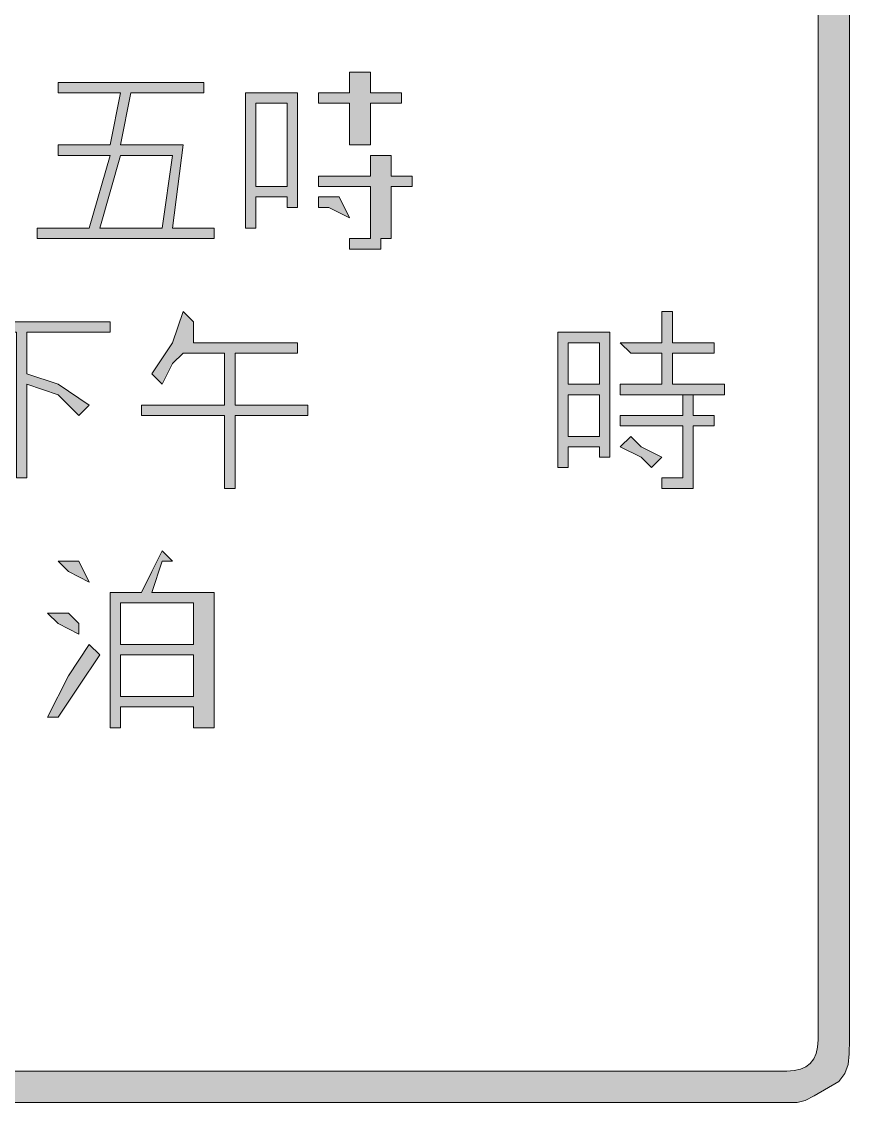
# Model space of a CAD drawing. Header units: metres. Extents: x 117 to 450, y 6 to 264.
# Drawn here: x 354.2 to 449.6, y 6.2 to 130.9 of the extents above; entities that cross this region are included whole.
import ezdxf

# ---------------------------------------------------------------- set-up
doc = ezdxf.new("R2010")
doc.units = ezdxf.units.M
doc.layers.add('FILL_BLACK_000000', color=7, linetype='Continuous', true_color=0x000000)

msp = doc.modelspace()

# ---------------------------------------------------------------- hatches: boundary and pattern name
at = {"layer": 'FILL_BLACK_000000', "true_color": 0x000000}
h = msp.add_hatch(color=7, dxfattribs=at)
h.dxf.hatch_style = 1
h.paths.add_polyline_path([(117.32, 258.38), (117.64, 259.68), (118.16, 260.9), (118.86, 261.99), (119.73, 262.91), (120.75, 263.62), (121.92, 264.08), (123.21, 264.24), (443.61, 264.24), (444.53, 264.03), (445.56, 263.49), (448.41, 261.84), (449.1, 260.92), (449.46, 259.89), (449.59, 258.63), (449.61, 257.04), (449.61, 13.44), (449.59, 11.85), (449.46, 10.59), (449.1, 9.56), (448.41, 8.64), (445.56, 6.99), (444.53, 6.45), (443.61, 6.24), (123.21, 6.24), (122.31, 6.45), (121.41, 6.99), (119.61, 8.64), (119.21, 8.69), (118.9, 8.85), (118.41, 9.39), (117.92, 10.16), (117.21, 11.04), (117.21, 13.44), (117.21, 257.04), (117.32, 258.38)])
h.paths.add_polyline_path([(120.96, 11.64), (121.32, 11.23), (121.61, 11.09), (122.01, 11.04), (122.06, 10.64), (122.22, 10.35), (122.76, 9.99), (123.53, 9.86), (124.41, 9.84), (442.41, 9.84), (443.25, 9.9), (443.98, 10.06), (444.6, 10.35), (445.11, 10.74), (445.5, 11.25), (445.78, 11.86), (445.95, 12.6), (446.01, 13.44), (446.01, 257.04), (445.95, 257.88), (445.78, 258.61), (445.5, 259.23), (445.11, 259.74), (444.6, 260.13), (443.98, 260.41), (443.25, 260.58), (442.41, 260.64), (124.41, 260.64), (123.53, 260.62), (122.76, 260.49), (122.22, 260.13), (122.06, 259.84), (122.01, 259.44), (121.61, 259.39), (121.32, 259.23), (120.96, 258.69), (120.83, 257.92), (120.81, 257.04), (120.81, 13.44), (120.81, 12.24), (120.96, 11.64)], flags=16)
h = msp.add_hatch(color=7, dxfattribs=at)
h.dxf.hatch_style = 1
h.paths.add_polyline_path([(392.01, 121.44), (388.41, 121.44), (388.41, 122.64), (392.01, 122.64), (392.01, 125.04), (393.21, 125.04), (394.41, 125.04), (394.41, 123.84), (394.41, 122.64), (398.01, 122.64), (398.01, 121.44), (394.41, 121.44), (394.41, 117.84), (394.41, 116.64), (392.01, 116.64), (392.01, 117.84), (392.01, 121.44)])
h = msp.add_hatch(color=7, dxfattribs=at)
h.dxf.hatch_style = 1
h.paths.add_polyline_path([(358.41, 115.44), (358.41, 116.64), (364.41, 116.64), (365.61, 122.64), (358.41, 122.64), (358.41, 123.84), (375.21, 123.84), (375.21, 122.64), (366.81, 122.64), (365.61, 116.64), (372.81, 116.64), (371.61, 107.04), (376.41, 107.04), (376.41, 105.84), (356.01, 105.84), (356.01, 107.04), (362.01, 107.04), (364.41, 115.44), (358.41, 115.44)])
h.paths.add_polyline_path([(371.61, 115.44), (365.61, 115.44), (363.21, 107.04), (370.41, 107.04), (371.61, 115.44)], flags=16)
h = msp.add_hatch(color=7, dxfattribs=at)
h.dxf.hatch_style = 1
h.paths.add_polyline_path([(386.01, 109.44), (384.81, 109.44), (384.81, 110.64), (381.21, 110.64), (381.21, 109.44), (381.21, 107.04), (380.01, 107.04), (380.01, 122.64), (386.01, 122.64), (386.01, 109.44)])
h.paths.add_polyline_path([(384.81, 115.44), (384.81, 116.64), (384.81, 117.84), (384.81, 121.44), (381.21, 121.44), (381.21, 117.84), (381.21, 116.64), (381.21, 115.44), (381.21, 111.84), (384.81, 111.84), (384.81, 115.44)], flags=16)
h = msp.add_hatch(color=7, dxfattribs=at)
h.dxf.hatch_style = 1
h.paths.add_polyline_path([(392.01, 104.64), (392.01, 105.84), (393.21, 105.84), (394.41, 105.84), (394.41, 107.04), (394.41, 111.84), (388.41, 111.84), (388.41, 113.04), (394.41, 113.04), (394.41, 115.44), (395.61, 115.44), (396.81, 115.44), (396.81, 114.24), (396.81, 113.04), (399.21, 113.04), (399.21, 111.84), (396.81, 111.84), (396.81, 105.84), (395.61, 105.84), (395.61, 104.64), (393.21, 104.64), (392.01, 104.64)])
h = msp.add_hatch(color=7, dxfattribs=at)
h.dxf.hatch_style = 1
h.paths.add_polyline_path([(388.41, 110.64), (390.81, 110.64), (392.01, 108.24), (389.61, 109.44), (388.41, 109.44), (388.41, 110.64)])
h = msp.add_hatch(color=7, dxfattribs=at)
h.dxf.hatch_style = 1
h.paths.add_polyline_path([(386.01, 93.84), (386.01, 92.64), (378.81, 92.64), (378.81, 86.64), (387.21, 86.64), (387.21, 85.44), (378.81, 85.44), (378.81, 77.04), (377.61, 77.04), (377.61, 85.44), (368.01, 85.44), (368.01, 86.64), (377.61, 86.64), (377.61, 92.64), (372.81, 92.64), (371.61, 91.44), (370.41, 89.04), (369.21, 90.24), (371.61, 93.84), (372.81, 97.44), (374.01, 96.24), (374.01, 93.84), (386.01, 93.84)])
h = msp.add_hatch(color=7, dxfattribs=at)
h.dxf.hatch_style = 1
h.paths.add_polyline_path([(435.21, 87.84), (423.21, 87.84), (423.21, 89.04), (428.01, 89.04), (428.01, 92.64), (424.41, 92.64), (423.21, 93.84), (424.41, 93.84), (428.01, 93.84), (428.01, 97.44), (429.21, 97.44), (429.21, 96.24), (429.21, 93.84), (434.01, 93.84), (434.01, 92.64), (429.21, 92.64), (429.21, 89.04), (435.21, 89.04), (435.21, 87.84)])
h = msp.add_hatch(color=7, dxfattribs=at)
h.dxf.hatch_style = 1
h.paths.add_polyline_path([(345.21, 95.04), (345.21, 96.24), (364.41, 96.24), (364.41, 95.04), (354.81, 95.04), (354.81, 90.24), (358.41, 89.04), (362.01, 86.64), (360.81, 85.44), (358.41, 87.84), (354.81, 89.04), (354.81, 78.24), (353.61, 78.24), (353.61, 95.04), (345.21, 95.04)])
h = msp.add_hatch(color=7, dxfattribs=at)
h.dxf.hatch_style = 1
h.paths.add_polyline_path([(422.01, 80.64), (420.81, 80.64), (420.81, 81.84), (419.61, 81.84), (417.21, 81.84), (417.21, 79.44), (416.01, 79.44), (416.01, 95.04), (422.01, 95.04), (422.01, 80.64)])
h.paths.add_polyline_path([(420.81, 83.04), (420.81, 87.84), (419.61, 87.84), (417.21, 87.84), (417.21, 83.04), (419.61, 83.04), (420.81, 83.04)], flags=16)
h.paths.add_polyline_path([(420.81, 93.84), (419.61, 93.84), (417.21, 93.84), (417.21, 89.04), (419.61, 89.04), (420.81, 89.04), (420.81, 93.84)], flags=16)
h = msp.add_hatch(color=7, dxfattribs=at)
h.dxf.hatch_style = 1
h.paths.add_polyline_path([(428.01, 78.24), (430.41, 78.24), (430.41, 79.44), (430.41, 84.24), (423.21, 84.24), (423.21, 85.44), (430.41, 85.44), (430.41, 87.84), (431.61, 87.84), (431.61, 86.64), (431.61, 85.44), (434.01, 85.44), (434.01, 84.24), (431.61, 84.24), (431.61, 78.24), (431.61, 77.04), (430.41, 77.04), (428.01, 77.04), (428.01, 78.24)])
h = msp.add_hatch(color=7, dxfattribs=at)
h.dxf.hatch_style = 1
h.paths.add_polyline_path([(424.41, 83.04), (425.61, 81.84), (428.01, 80.64), (426.81, 79.44), (425.61, 80.64), (423.21, 81.84), (424.41, 83.04)])
h = msp.add_hatch(color=7, dxfattribs=at)
h.dxf.hatch_style = 1
h.paths.add_polyline_path([(364.41, 49.44), (364.41, 65.04), (368.01, 65.04), (369.21, 67.44), (370.41, 69.84), (371.61, 68.64), (370.41, 68.64), (369.21, 65.04), (375.21, 65.04), (376.41, 65.04), (376.41, 49.44), (375.21, 49.44), (374.01, 49.44), (374.01, 51.84), (365.61, 51.84), (365.61, 49.44), (364.41, 49.44)])
h.paths.add_polyline_path([(365.61, 63.84), (365.61, 59.04), (374.01, 59.04), (374.01, 63.84), (365.61, 63.84)], flags=16)
h.paths.add_polyline_path([(374.01, 53.04), (374.01, 57.84), (365.61, 57.84), (365.61, 53.04), (374.01, 53.04)], flags=16)
h = msp.add_hatch(color=7, dxfattribs=at)
h.dxf.hatch_style = 1
h.paths.add_polyline_path([(359.61, 68.64), (360.81, 68.64), (362.01, 66.24), (359.61, 67.44), (358.41, 68.64), (359.61, 68.64)])
h = msp.add_hatch(color=7, dxfattribs=at)
h.dxf.hatch_style = 1
h.paths.add_polyline_path([(360.81, 60.24), (358.41, 61.44), (357.21, 62.64), (359.61, 62.64), (360.81, 61.44), (360.81, 60.24)])
h = msp.add_hatch(color=7, dxfattribs=at)
h.dxf.hatch_style = 1
h.paths.add_polyline_path([(359.61, 55.44), (362.01, 59.04), (363.21, 57.84), (360.81, 54.24), (358.41, 50.64), (357.21, 50.64), (359.61, 55.44)])

# ---------------------------------------------------------------- linework, layer by layer
at = {"layer": 'FILL_BLACK_000000', "lineweight": 0, "true_color": 0x000000}
for points in [[(123.21, 264.24), (443.61, 264.24), (444.53, 264.03), (445.56, 263.49), (448.41, 261.84), (449.1, 260.92), (449.46, 259.89), (449.59, 258.63), (449.61, 257.04), (449.61, 13.44), (449.59, 11.85), (449.46, 10.59), (449.1, 9.56), (448.41, 8.64), (445.56, 6.99), (444.53, 6.45), (443.61, 6.24), (123.21, 6.24)], [(124.41, 9.84), (442.41, 9.84), (443.25, 9.9), (443.98, 10.06), (444.6, 10.35), (445.11, 10.74), (445.5, 11.25), (445.78, 11.86), (445.95, 12.6), (446.01, 13.44), (446.01, 257.04), (445.95, 257.88), (445.78, 258.61), (445.5, 259.23), (445.11, 259.74), (444.6, 260.13), (443.98, 260.41), (443.25, 260.58), (442.41, 260.64), (124.41, 260.64)]]:
    msp.add_lwpolyline(points, dxfattribs=at)
for points in [[(392.01, 121.44), (388.41, 121.44), (388.41, 122.64), (392.01, 122.64), (392.01, 125.04), (393.21, 125.04), (394.41, 125.04), (394.41, 123.84), (394.41, 122.64), (398.01, 122.64), (398.01, 121.44), (394.41, 121.44), (394.41, 117.84), (394.41, 116.64), (392.01, 116.64), (392.01, 117.84)], [(358.41, 115.44), (358.41, 116.64), (364.41, 116.64), (365.61, 122.64), (358.41, 122.64), (358.41, 123.84), (375.21, 123.84), (375.21, 122.64), (366.81, 122.64), (365.61, 116.64), (372.81, 116.64), (371.61, 107.04), (376.41, 107.04), (376.41, 105.84), (356.01, 105.84), (356.01, 107.04), (362.01, 107.04), (364.41, 115.44)], [(386.01, 109.44), (384.81, 109.44), (384.81, 110.64), (381.21, 110.64), (381.21, 109.44), (381.21, 107.04), (380.01, 107.04), (380.01, 122.64), (386.01, 122.64)], [(384.81, 115.44), (384.81, 116.64), (384.81, 117.84), (384.81, 121.44), (381.21, 121.44), (381.21, 117.84), (381.21, 116.64), (381.21, 115.44), (381.21, 111.84), (384.81, 111.84)], [(371.61, 115.44), (365.61, 115.44), (363.21, 107.04), (370.41, 107.04)], [(392.01, 104.64), (392.01, 105.84), (393.21, 105.84), (394.41, 105.84), (394.41, 107.04), (394.41, 111.84), (388.41, 111.84), (388.41, 113.04), (394.41, 113.04), (394.41, 115.44), (395.61, 115.44), (396.81, 115.44), (396.81, 114.24), (396.81, 113.04), (399.21, 113.04), (399.21, 111.84), (396.81, 111.84), (396.81, 105.84), (395.61, 105.84), (395.61, 104.64), (393.21, 104.64)], [(388.41, 110.64), (390.81, 110.64), (392.01, 108.24), (389.61, 109.44), (388.41, 109.44)], [(386.01, 93.84), (386.01, 92.64), (378.81, 92.64), (378.81, 86.64), (387.21, 86.64), (387.21, 85.44), (378.81, 85.44), (378.81, 77.04), (377.61, 77.04), (377.61, 85.44), (368.01, 85.44), (368.01, 86.64), (377.61, 86.64), (377.61, 92.64), (372.81, 92.64), (371.61, 91.44), (370.41, 89.04), (369.21, 90.24), (371.61, 93.84), (372.81, 97.44), (374.01, 96.24), (374.01, 93.84)], [(435.21, 87.84), (423.21, 87.84), (423.21, 89.04), (428.01, 89.04), (428.01, 92.64), (424.41, 92.64), (423.21, 93.84), (424.41, 93.84), (428.01, 93.84), (428.01, 97.44), (429.21, 97.44), (429.21, 96.24), (429.21, 93.84), (434.01, 93.84), (434.01, 92.64), (429.21, 92.64), (429.21, 89.04), (435.21, 89.04)], [(345.21, 95.04), (345.21, 96.24), (364.41, 96.24), (364.41, 95.04), (354.81, 95.04), (354.81, 90.24), (358.41, 89.04), (362.01, 86.64), (360.81, 85.44), (358.41, 87.84), (354.81, 89.04), (354.81, 78.24), (353.61, 78.24), (353.61, 95.04)], [(422.01, 80.64), (420.81, 80.64), (420.81, 81.84), (419.61, 81.84), (417.21, 81.84), (417.21, 79.44), (416.01, 79.44), (416.01, 95.04), (422.01, 95.04)], [(420.81, 93.84), (419.61, 93.84), (417.21, 93.84), (417.21, 89.04), (419.61, 89.04), (420.81, 89.04)], [(420.81, 83.04), (420.81, 87.84), (419.61, 87.84), (417.21, 87.84), (417.21, 83.04), (419.61, 83.04)], [(428.01, 78.24), (430.41, 78.24), (430.41, 79.44), (430.41, 84.24), (423.21, 84.24), (423.21, 85.44), (430.41, 85.44), (430.41, 87.84), (431.61, 87.84), (431.61, 86.64), (431.61, 85.44), (434.01, 85.44), (434.01, 84.24), (431.61, 84.24), (431.61, 78.24), (431.61, 77.04), (430.41, 77.04), (428.01, 77.04)], [(424.41, 83.04), (425.61, 81.84), (428.01, 80.64), (426.81, 79.44), (425.61, 80.64), (423.21, 81.84)], [(364.41, 49.44), (364.41, 65.04), (368.01, 65.04), (369.21, 67.44), (370.41, 69.84), (371.61, 68.64), (370.41, 68.64), (369.21, 65.04), (375.21, 65.04), (376.41, 65.04), (376.41, 49.44), (375.21, 49.44), (374.01, 49.44), (374.01, 51.84), (365.61, 51.84), (365.61, 49.44)], [(359.61, 68.64), (360.81, 68.64), (362.01, 66.24), (359.61, 67.44), (358.41, 68.64)], [(365.61, 63.84), (365.61, 59.04), (374.01, 59.04), (374.01, 63.84)], [(360.81, 60.24), (358.41, 61.44), (357.21, 62.64), (359.61, 62.64), (360.81, 61.44)], [(359.61, 55.44), (362.01, 59.04), (363.21, 57.84), (360.81, 54.24), (358.41, 50.64), (357.21, 50.64)], [(374.01, 53.04), (374.01, 57.84), (365.61, 57.84), (365.61, 53.04)]]:
    msp.add_lwpolyline(points, close=True, dxfattribs=at)

doc.saveas('drawing.dxf')
